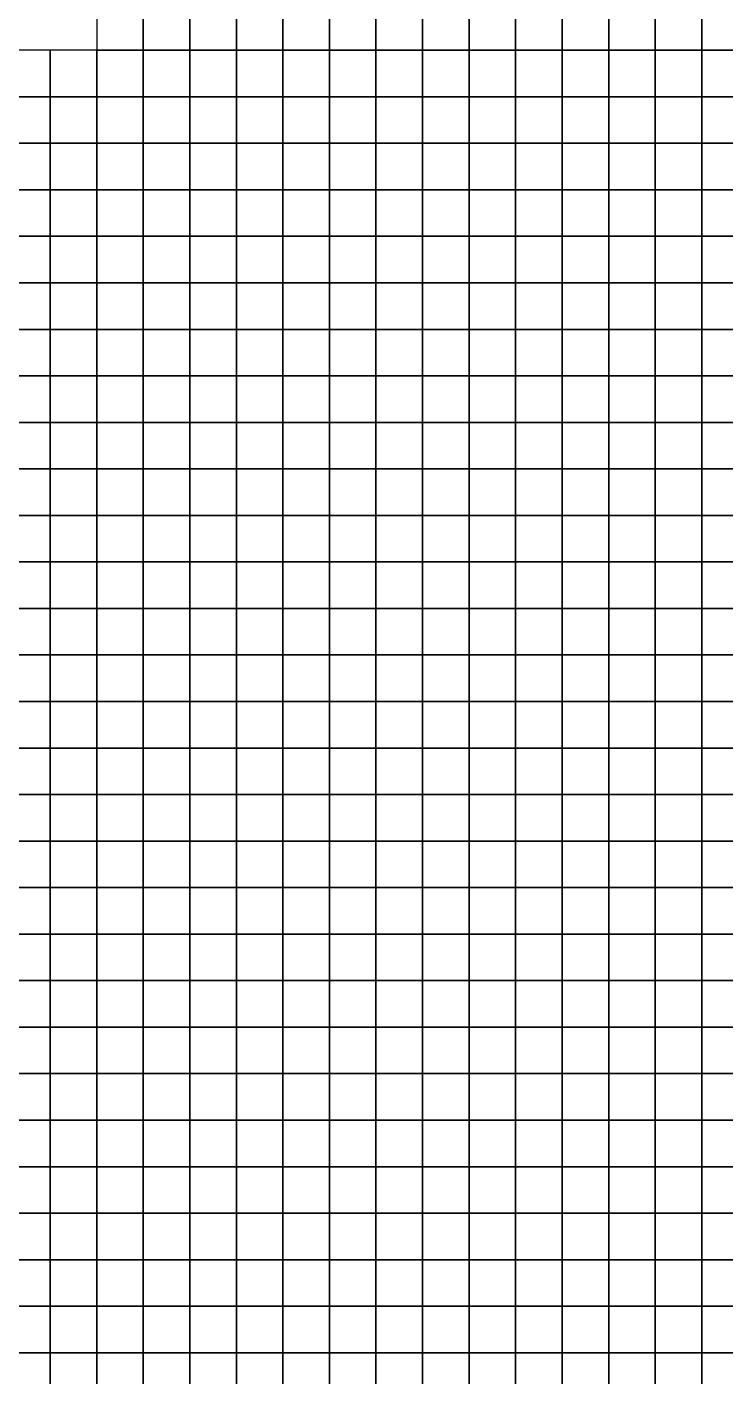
# Model space of a CAD drawing. Extents: x -2.8 to 74.5, y -0.2 to 18.4.
# Drawn here: x 60.37 to 63.37, y 6.1 to 11.9 of the extents above; entities that cross this region are included whole.
import ezdxf

# ---------------------------------------------------------------- set-up
doc = ezdxf.new("R2010")
doc.units = 0
doc.header["$MEASUREMENT"] = 0
doc.layers.add('layer_elements', color=7, linetype='Continuous')

msp = doc.modelspace()

# ---------------------------------------------------------------- linework, layer by layer
at = {"layer": 'layer_elements', "color": 40, "true_color": 0xffdc37}
for points in [[(60.67, 11.8), (60.87, 11.8, 0), (60.87, 12, 0), (60.67, 12)], [(61.07, 11.8), (61.27, 11.8), (61.27, 12), (61.07, 12)], [(61.27, 11.8), (61.47, 11.8), (61.47, 12), (61.27, 12)], [(61.27, 11.6), (61.47, 11.6), (61.47, 11.8), (61.27, 11.8)], [(60.27, 11.4), (60.47, 11.4), (60.47, 11.6), (60.27, 11.6, 0)], [(60.47, 11.4), (60.67, 11.4), (60.67, 11.6), (60.47, 11.6)], [(61.27, 11.4), (61.47, 11.4), (61.47, 11.6), (61.27, 11.6)], [(60.27, 11.2), (60.47, 11.2), (60.47, 11.4), (60.27, 11.4)], [(60.47, 11.2), (60.67, 11.2), (60.67, 11.4), (60.47, 11.4)], [(60.67, 11.2), (60.87, 11.2), (60.87, 11.4), (60.67, 11.4)], [(60.87, 11.2), (61.07, 11.2), (61.07, 11.4), (60.87, 11.4)], [(61.07, 11.2), (61.27, 11.2), (61.27, 11.4), (61.07, 11.4)], [(61.27, 11.2), (61.47, 11.2), (61.47, 11.4), (61.27, 11.4)]]:
    msp.add_3dface(points, dxfattribs=at)
at = {"layer": 'layer_elements', "color": 51, "true_color": 0xffff73}
for points in [[(60.87, 11.8, 0), (61.07, 11.8), (61.07, 12), (60.87, 12, 0)], [(61.47, 11.8), (61.67, 11.8), (61.67, 12), (61.47, 12)], [(61.67, 11.8), (61.87, 11.8), (61.87, 12), (61.67, 12)], [(61.87, 11.8), (62.07, 11.8), (62.07, 12), (61.87, 12)], [(62.07, 11.8), (62.27, 11.8), (62.27, 12), (62.07, 12)], [(62.27, 11.8), (62.47, 11.8), (62.47, 12), (62.27, 12)], [(62.47, 11.8), (62.67, 11.8), (62.67, 12), (62.47, 12)], [(62.67, 11.8), (62.87, 11.8), (62.87, 12), (62.67, 12)], [(62.87, 11.8), (63.07, 11.8), (63.07, 12), (62.87, 12)], [(63.07, 11.8), (63.27, 11.8), (63.27, 12), (63.07, 12)], [(63.27, 11.8), (63.47, 11.8), (63.47, 12), (63.27, 12)], [(60.27, 11.6, 0), (60.47, 11.6), (60.47, 11.8), (60.27, 11.8)], [(60.47, 11.6), (60.67, 11.6), (60.67, 11.8), (60.47, 11.8)], [(61.47, 11.6), (61.67, 11.6), (61.67, 11.8), (61.47, 11.8)], [(61.67, 11.6), (61.87, 11.6), (61.87, 11.8), (61.67, 11.8)], [(61.87, 11.6), (62.07, 11.6), (62.07, 11.8), (61.87, 11.8)], [(62.07, 11.6), (62.27, 11.6), (62.27, 11.8), (62.07, 11.8)], [(62.27, 11.6), (62.47, 11.6), (62.47, 11.8), (62.27, 11.8)], [(62.47, 11.6), (62.67, 11.6), (62.67, 11.8), (62.47, 11.8)], [(62.67, 11.6), (62.87, 11.6), (62.87, 11.8), (62.67, 11.8)], [(62.87, 11.6), (63.07, 11.6), (63.07, 11.8), (62.87, 11.8)], [(63.07, 11.6), (63.27, 11.6), (63.27, 11.8), (63.07, 11.8)], [(63.27, 11.6), (63.47, 11.6), (63.47, 11.8), (63.27, 11.8)], [(61.47, 11.4), (61.67, 11.4), (61.67, 11.6), (61.47, 11.6)], [(61.67, 11.4), (61.87, 11.4), (61.87, 11.6), (61.67, 11.6)], [(61.87, 11.4), (62.07, 11.4), (62.07, 11.6), (61.87, 11.6)], [(62.07, 11.4), (62.27, 11.4), (62.27, 11.6), (62.07, 11.6)], [(62.27, 11.4), (62.47, 11.4), (62.47, 11.6), (62.27, 11.6)], [(62.47, 11.4), (62.67, 11.4), (62.67, 11.6), (62.47, 11.6)], [(62.67, 11.4), (62.87, 11.4), (62.87, 11.6), (62.67, 11.6)], [(62.87, 11.4), (63.07, 11.4), (63.07, 11.6), (62.87, 11.6)], [(61.47, 11.2), (61.67, 11.2), (61.67, 11.4), (61.47, 11.4)], [(61.67, 11.2), (61.87, 11.2), (61.87, 11.4), (61.67, 11.4)], [(61.87, 11.2), (62.07, 11.2), (62.07, 11.4), (61.87, 11.4)], [(62.27, 11.2), (62.47, 11.2), (62.47, 11.4), (62.27, 11.4)], [(62.47, 11.2), (62.67, 11.2), (62.67, 11.4), (62.47, 11.4)], [(60.27, 11), (60.47, 11), (60.47, 11.2), (60.27, 11.2)], [(60.47, 11), (60.67, 11), (60.67, 11.2), (60.47, 11.2)], [(60.67, 11), (60.87, 11), (60.87, 11.2), (60.67, 11.2)], [(60.87, 11), (61.07, 11), (61.07, 11.2), (60.87, 11.2)], [(61.07, 11), (61.27, 11), (61.27, 11.2), (61.07, 11.2)], [(61.27, 11), (61.47, 11), (61.47, 11.2), (61.27, 11.2)], [(61.47, 11), (61.67, 11), (61.67, 11.2), (61.47, 11.2)], [(61.67, 11), (61.87, 11), (61.87, 11.2), (61.67, 11.2)], [(60.27, 10.8), (60.47, 10.8), (60.47, 11), (60.27, 11)], [(60.47, 10.8), (60.67, 10.8), (60.67, 11), (60.47, 11)], [(60.67, 10.8), (60.87, 10.8), (60.87, 11), (60.67, 11)], [(61.07, 10.8), (61.27, 10.8), (61.27, 11), (61.07, 11)], [(61.27, 10.8), (61.47, 10.8), (61.47, 11), (61.27, 11)], [(60.47, 7, 0), (60.67, 7, 0), (60.67, 7.2), (60.47, 7.2)], [(60.67, 7, 0), (60.87, 7), (60.87, 7.2), (60.67, 7.2)], [(60.47, 6.8), (60.67, 6.8, 0), (60.67, 7, 0), (60.47, 7, 0)], [(60.67, 6.8, 0), (60.87, 6.8), (60.87, 7), (60.67, 7, 0)]]:
    msp.add_3dface(points, dxfattribs=at)
at = {"layer": 'layer_elements', "color": 30, "true_color": 0xff6600}
for points in [[(60.67, 11.6), (60.87, 11.6, 0), (60.87, 11.8, 0), (60.67, 11.8)], [(60.87, 11.4), (61.07, 11.4), (61.07, 11.6), (60.87, 11.6, 0)]]:
    msp.add_3dface(points, dxfattribs=at)
at = {"layer": 'layer_elements', "color": 40, "true_color": 0xffa41c}
for points in [[(60.87, 11.6, 0), (61.07, 11.6), (61.07, 11.8), (60.87, 11.8, 0)], [(61.07, 11.6), (61.27, 11.6), (61.27, 11.8), (61.07, 11.8)], [(60.67, 11.4), (60.87, 11.4), (60.87, 11.6, 0), (60.67, 11.6)], [(61.07, 11.4), (61.27, 11.4), (61.27, 11.6), (61.07, 11.6)]]:
    msp.add_3dface(points, dxfattribs=at)
at = {"layer": 'layer_elements', "color": 171, "true_color": 0x8080ff}
for points in [[(63.07, 11.4), (63.27, 11.4), (63.27, 11.6), (63.07, 11.6)], [(63.27, 11.4), (63.47, 11.4), (63.47, 11.6), (63.27, 11.6)], [(62.07, 11.2), (62.27, 11.2), (62.27, 11.4), (62.07, 11.4)], [(62.67, 11.2), (62.87, 11.2), (62.87, 11.4), (62.67, 11.4)], [(62.87, 11.2), (63.07, 11.2), (63.07, 11.4), (62.87, 11.4)], [(63.07, 11.2), (63.27, 11.2), (63.27, 11.4), (63.07, 11.4)], [(63.27, 11.2), (63.47, 11.2), (63.47, 11.4), (63.27, 11.4)], [(61.87, 11), (62.07, 11), (62.07, 11.2), (61.87, 11.2)], [(62.07, 11), (62.27, 11), (62.27, 11.2), (62.07, 11.2)], [(62.27, 11), (62.47, 11), (62.47, 11.2), (62.27, 11.2)], [(62.47, 11), (62.67, 11), (62.67, 11.2), (62.47, 11.2)], [(62.67, 11), (62.87, 11), (62.87, 11.2), (62.67, 11.2)], [(62.87, 11), (63.07, 11), (63.07, 11.2), (62.87, 11.2)], [(63.07, 11), (63.27, 11), (63.27, 11.2), (63.07, 11.2)], [(63.27, 11), (63.47, 11), (63.47, 11.2), (63.27, 11.2)], [(60.87, 10.8), (61.07, 10.8), (61.07, 11), (60.87, 11)], [(61.47, 10.8), (61.67, 10.8), (61.67, 11), (61.47, 11)], [(61.67, 10.8), (61.87, 10.8), (61.87, 11), (61.67, 11)], [(61.87, 10.8), (62.07, 10.8), (62.07, 11), (61.87, 11)], [(62.07, 10.8), (62.27, 10.8), (62.27, 11), (62.07, 11)], [(62.27, 10.8), (62.47, 10.8), (62.47, 11), (62.27, 11)], [(62.47, 10.8), (62.67, 10.8), (62.67, 11), (62.47, 11)], [(62.67, 10.8), (62.87, 10.8), (62.87, 11), (62.67, 11)], [(62.87, 10.8), (63.07, 10.8), (63.07, 11), (62.87, 11)], [(63.07, 10.8), (63.27, 10.8), (63.27, 11), (63.07, 11)], [(63.27, 10.8), (63.47, 10.8), (63.47, 11), (63.27, 11)], [(60.27, 10.6), (60.47, 10.6), (60.47, 10.8), (60.27, 10.8)], [(60.47, 10.6), (60.67, 10.6), (60.67, 10.8), (60.47, 10.8)], [(60.67, 10.6), (60.87, 10.6), (60.87, 10.8), (60.67, 10.8)], [(60.87, 10.6), (61.07, 10.6), (61.07, 10.8), (60.87, 10.8)], [(61.07, 10.6), (61.27, 10.6), (61.27, 10.8), (61.07, 10.8)], [(61.27, 10.6), (61.47, 10.6), (61.47, 10.8), (61.27, 10.8)], [(61.47, 10.6), (61.67, 10.6), (61.67, 10.8), (61.47, 10.8)], [(61.67, 10.6), (61.87, 10.6), (61.87, 10.8), (61.67, 10.8)], [(61.87, 10.6), (62.07, 10.6), (62.07, 10.8), (61.87, 10.8)], [(62.07, 10.6), (62.27, 10.6), (62.27, 10.8), (62.07, 10.8)], [(62.27, 10.6), (62.47, 10.6), (62.47, 10.8), (62.27, 10.8)], [(62.47, 10.6), (62.67, 10.6), (62.67, 10.8), (62.47, 10.8)], [(62.67, 10.6), (62.87, 10.6), (62.87, 10.8), (62.67, 10.8)], [(62.87, 10.6), (63.07, 10.6), (63.07, 10.8), (62.87, 10.8)], [(63.07, 10.6), (63.27, 10.6), (63.27, 10.8), (63.07, 10.8)], [(63.27, 10.6), (63.47, 10.6), (63.47, 10.8), (63.27, 10.8)], [(60.27, 10.4), (60.47, 10.4), (60.47, 10.6), (60.27, 10.6)], [(60.47, 10.4), (60.67, 10.4), (60.67, 10.6), (60.47, 10.6)], [(60.67, 10.4), (60.87, 10.4), (60.87, 10.6), (60.67, 10.6)], [(60.87, 10.4), (61.07, 10.4), (61.07, 10.6), (60.87, 10.6)], [(61.07, 10.4), (61.27, 10.4), (61.27, 10.6), (61.07, 10.6)], [(61.27, 10.4), (61.47, 10.4), (61.47, 10.6), (61.27, 10.6)], [(61.47, 10.4), (61.67, 10.4), (61.67, 10.6), (61.47, 10.6)], [(61.67, 10.4), (61.87, 10.4), (61.87, 10.6), (61.67, 10.6)], [(61.87, 10.4), (62.07, 10.4), (62.07, 10.6), (61.87, 10.6)], [(62.07, 10.4), (62.27, 10.4), (62.27, 10.6), (62.07, 10.6)], [(62.27, 10.4), (62.47, 10.4), (62.47, 10.6), (62.27, 10.6)], [(62.47, 10.4), (62.67, 10.4), (62.67, 10.6), (62.47, 10.6)], [(62.67, 10.4), (62.87, 10.4), (62.87, 10.6), (62.67, 10.6)], [(62.87, 10.4), (63.07, 10.4), (63.07, 10.6), (62.87, 10.6)], [(63.07, 10.4), (63.27, 10.4), (63.27, 10.6), (63.07, 10.6)], [(63.27, 10.4), (63.47, 10.4), (63.47, 10.6), (63.27, 10.6)], [(60.27, 10.2), (60.47, 10.2), (60.47, 10.4), (60.27, 10.4)], [(60.47, 10.2), (60.67, 10.2), (60.67, 10.4), (60.47, 10.4)], [(60.67, 10.2), (60.87, 10.2), (60.87, 10.4), (60.67, 10.4)], [(60.87, 10.2), (61.07, 10.2), (61.07, 10.4), (60.87, 10.4)], [(61.07, 10.2), (61.27, 10.2), (61.27, 10.4), (61.07, 10.4)], [(61.27, 10.2), (61.47, 10.2), (61.47, 10.4), (61.27, 10.4)], [(61.47, 10.2), (61.67, 10.2), (61.67, 10.4), (61.47, 10.4)], [(61.67, 10.2), (61.87, 10.2), (61.87, 10.4), (61.67, 10.4)], [(61.87, 10.2), (62.07, 10.2), (62.07, 10.4), (61.87, 10.4)], [(62.07, 10.2), (62.27, 10.2), (62.27, 10.4), (62.07, 10.4)], [(62.27, 10.2), (62.47, 10.2), (62.47, 10.4), (62.27, 10.4)], [(62.47, 10.2), (62.67, 10.2), (62.67, 10.4), (62.47, 10.4)], [(62.67, 10.2), (62.87, 10.2), (62.87, 10.4), (62.67, 10.4)], [(62.87, 10.2), (63.07, 10.2), (63.07, 10.4), (62.87, 10.4)], [(63.07, 10.2), (63.27, 10.2), (63.27, 10.4), (63.07, 10.4)], [(63.27, 10.2), (63.47, 10.2), (63.47, 10.4), (63.27, 10.4)], [(60.27, 10), (60.47, 10), (60.47, 10.2), (60.27, 10.2)], [(60.47, 10), (60.67, 10), (60.67, 10.2), (60.47, 10.2)], [(60.67, 10), (60.87, 10), (60.87, 10.2), (60.67, 10.2)], [(60.87, 10), (61.07, 10), (61.07, 10.2), (60.87, 10.2)], [(61.07, 10), (61.27, 10), (61.27, 10.2), (61.07, 10.2)], [(61.27, 10), (61.47, 10), (61.47, 10.2), (61.27, 10.2)], [(61.47, 10), (61.67, 10), (61.67, 10.2), (61.47, 10.2)], [(61.67, 10), (61.87, 10), (61.87, 10.2), (61.67, 10.2)], [(61.87, 10), (62.07, 10), (62.07, 10.2), (61.87, 10.2)], [(62.07, 10), (62.27, 10), (62.27, 10.2), (62.07, 10.2)], [(62.27, 10), (62.47, 10), (62.47, 10.2), (62.27, 10.2)], [(62.47, 10), (62.67, 10), (62.67, 10.2), (62.47, 10.2)], [(62.67, 10), (62.87, 10), (62.87, 10.2), (62.67, 10.2)], [(62.87, 10), (63.07, 10), (63.07, 10.2), (62.87, 10.2)], [(63.07, 10), (63.27, 10), (63.27, 10.2), (63.07, 10.2)], [(63.27, 10), (63.47, 10), (63.47, 10.2), (63.27, 10.2)], [(60.27, 9.8), (60.47, 9.8), (60.47, 10), (60.27, 10)], [(60.47, 9.8), (60.67, 9.8), (60.67, 10), (60.47, 10)], [(60.67, 9.8), (60.87, 9.8), (60.87, 10), (60.67, 10)], [(60.87, 9.8), (61.07, 9.8), (61.07, 10), (60.87, 10)], [(61.07, 9.8), (61.27, 9.8), (61.27, 10), (61.07, 10)], [(61.27, 9.8), (61.47, 9.8), (61.47, 10), (61.27, 10)], [(61.47, 9.8), (61.67, 9.8), (61.67, 10), (61.47, 10)], [(61.67, 9.8), (61.87, 9.8), (61.87, 10), (61.67, 10)], [(61.87, 9.8), (62.07, 9.8), (62.07, 10), (61.87, 10)], [(62.07, 9.8), (62.27, 9.8), (62.27, 10), (62.07, 10)], [(62.27, 9.8), (62.47, 9.8), (62.47, 10), (62.27, 10)], [(62.47, 9.8), (62.67, 9.8), (62.67, 10), (62.47, 10)], [(62.67, 9.8), (62.87, 9.8), (62.87, 10), (62.67, 10)], [(62.87, 9.8), (63.07, 9.8), (63.07, 10), (62.87, 10)], [(63.07, 9.8), (63.27, 9.8), (63.27, 10), (63.07, 10)], [(63.27, 9.8), (63.47, 9.8), (63.47, 10), (63.27, 10)], [(60.27, 9.6), (60.47, 9.6), (60.47, 9.8), (60.27, 9.8)], [(60.47, 9.6), (60.67, 9.6), (60.67, 9.8), (60.47, 9.8)], [(60.67, 9.6), (60.87, 9.6), (60.87, 9.8), (60.67, 9.8)], [(60.87, 9.6), (61.07, 9.6), (61.07, 9.8), (60.87, 9.8)], [(61.07, 9.6), (61.27, 9.6), (61.27, 9.8), (61.07, 9.8)], [(61.27, 9.6), (61.47, 9.6), (61.47, 9.8), (61.27, 9.8)], [(61.47, 9.6), (61.67, 9.6), (61.67, 9.8), (61.47, 9.8)], [(61.67, 9.6), (61.87, 9.6), (61.87, 9.8), (61.67, 9.8)], [(61.87, 9.6), (62.07, 9.6), (62.07, 9.8), (61.87, 9.8)], [(62.07, 9.6), (62.27, 9.6), (62.27, 9.8), (62.07, 9.8)], [(62.27, 9.6), (62.47, 9.6), (62.47, 9.8), (62.27, 9.8)], [(62.47, 9.6), (62.67, 9.6), (62.67, 9.8), (62.47, 9.8)], [(62.67, 9.6), (62.87, 9.6), (62.87, 9.8), (62.67, 9.8)], [(62.87, 9.6), (63.07, 9.6), (63.07, 9.8), (62.87, 9.8)], [(63.07, 9.6), (63.27, 9.6), (63.27, 9.8), (63.07, 9.8)], [(63.27, 9.6), (63.47, 9.6), (63.47, 9.8), (63.27, 9.8)], [(60.27, 9.4), (60.47, 9.4), (60.47, 9.6), (60.27, 9.6)], [(60.47, 9.4), (60.67, 9.4), (60.67, 9.6), (60.47, 9.6)], [(60.67, 9.4), (60.87, 9.4), (60.87, 9.6), (60.67, 9.6)], [(60.87, 9.4), (61.07, 9.4), (61.07, 9.6), (60.87, 9.6)], [(61.07, 9.4), (61.27, 9.4), (61.27, 9.6), (61.07, 9.6)], [(61.27, 9.4), (61.47, 9.4), (61.47, 9.6), (61.27, 9.6)], [(61.47, 9.4), (61.67, 9.4), (61.67, 9.6), (61.47, 9.6)], [(61.67, 9.4), (61.87, 9.4), (61.87, 9.6), (61.67, 9.6)], [(61.87, 9.4), (62.07, 9.4), (62.07, 9.6), (61.87, 9.6)], [(62.07, 9.4), (62.27, 9.4), (62.27, 9.6), (62.07, 9.6)], [(62.27, 9.4), (62.47, 9.4), (62.47, 9.6), (62.27, 9.6)], [(62.47, 9.4), (62.67, 9.4), (62.67, 9.6), (62.47, 9.6)], [(62.67, 9.4), (62.87, 9.4), (62.87, 9.6), (62.67, 9.6)], [(62.87, 9.4), (63.07, 9.4), (63.07, 9.6), (62.87, 9.6)], [(63.07, 9.4), (63.27, 9.4), (63.27, 9.6), (63.07, 9.6)], [(63.27, 9.4), (63.47, 9.4), (63.47, 9.6), (63.27, 9.6)], [(60.27, 9.2), (60.47, 9.2), (60.47, 9.4), (60.27, 9.4)], [(60.47, 9.2), (60.67, 9.2), (60.67, 9.4), (60.47, 9.4)], [(60.67, 9.2), (60.87, 9.2), (60.87, 9.4), (60.67, 9.4)], [(60.87, 9.2), (61.07, 9.2), (61.07, 9.4), (60.87, 9.4)], [(61.07, 9.2), (61.27, 9.2), (61.27, 9.4), (61.07, 9.4)], [(61.27, 9.2), (61.47, 9.2), (61.47, 9.4), (61.27, 9.4)], [(61.47, 9.2), (61.67, 9.2), (61.67, 9.4), (61.47, 9.4)], [(61.67, 9.2), (61.87, 9.2), (61.87, 9.4), (61.67, 9.4)], [(61.87, 9.2), (62.07, 9.2), (62.07, 9.4), (61.87, 9.4)], [(62.07, 9.2), (62.27, 9.2), (62.27, 9.4), (62.07, 9.4)], [(62.27, 9.2), (62.47, 9.2), (62.47, 9.4), (62.27, 9.4)], [(62.47, 9.2), (62.67, 9.2), (62.67, 9.4), (62.47, 9.4)], [(62.67, 9.2), (62.87, 9.2), (62.87, 9.4), (62.67, 9.4)], [(62.87, 9.2), (63.07, 9.2), (63.07, 9.4), (62.87, 9.4)], [(63.07, 9.2), (63.27, 9.2), (63.27, 9.4), (63.07, 9.4)], [(63.27, 9.2), (63.47, 9.2), (63.47, 9.4), (63.27, 9.4)], [(60.27, 9), (60.47, 9), (60.47, 9.2), (60.27, 9.2)], [(60.47, 9), (60.67, 9), (60.67, 9.2), (60.47, 9.2)], [(60.67, 9), (60.87, 9), (60.87, 9.2), (60.67, 9.2)], [(60.87, 9), (61.07, 9), (61.07, 9.2), (60.87, 9.2)], [(61.07, 9), (61.27, 9), (61.27, 9.2), (61.07, 9.2)], [(61.27, 9), (61.47, 9), (61.47, 9.2), (61.27, 9.2)], [(61.47, 9), (61.67, 9), (61.67, 9.2), (61.47, 9.2)], [(61.67, 9), (61.87, 9), (61.87, 9.2), (61.67, 9.2)], [(61.87, 9), (62.07, 9), (62.07, 9.2), (61.87, 9.2)], [(62.07, 9), (62.27, 9), (62.27, 9.2), (62.07, 9.2)], [(62.27, 9), (62.47, 9), (62.47, 9.2), (62.27, 9.2)], [(62.47, 9), (62.67, 9), (62.67, 9.2), (62.47, 9.2)], [(62.67, 9), (62.87, 9), (62.87, 9.2), (62.67, 9.2)], [(62.87, 9), (63.07, 9), (63.07, 9.2), (62.87, 9.2)], [(63.07, 9), (63.27, 9), (63.27, 9.2), (63.07, 9.2)], [(63.27, 9), (63.47, 9), (63.47, 9.2), (63.27, 9.2)], [(60.27, 8.8), (60.47, 8.8), (60.47, 9), (60.27, 9)], [(60.47, 8.8), (60.67, 8.8), (60.67, 9), (60.47, 9)], [(60.67, 8.8), (60.87, 8.8), (60.87, 9), (60.67, 9)], [(60.87, 8.8), (61.07, 8.8), (61.07, 9), (60.87, 9)], [(61.07, 8.8), (61.27, 8.8), (61.27, 9), (61.07, 9)], [(61.27, 8.8), (61.47, 8.8), (61.47, 9), (61.27, 9)], [(61.47, 8.8), (61.67, 8.8), (61.67, 9), (61.47, 9)], [(61.67, 8.8), (61.87, 8.8), (61.87, 9), (61.67, 9)], [(61.87, 8.8), (62.07, 8.8), (62.07, 9), (61.87, 9)], [(62.07, 8.8), (62.27, 8.8), (62.27, 9), (62.07, 9)], [(62.27, 8.8), (62.47, 8.8), (62.47, 9), (62.27, 9)], [(62.47, 8.8), (62.67, 8.8), (62.67, 9), (62.47, 9)], [(62.67, 8.8), (62.87, 8.8), (62.87, 9), (62.67, 9)], [(62.87, 8.8), (63.07, 8.8), (63.07, 9), (62.87, 9)], [(63.07, 8.8), (63.27, 8.8), (63.27, 9), (63.07, 9)], [(63.27, 8.8), (63.47, 8.8), (63.47, 9), (63.27, 9)], [(60.27, 8.6), (60.47, 8.6), (60.47, 8.8), (60.27, 8.8)], [(60.47, 8.6), (60.67, 8.6), (60.67, 8.8), (60.47, 8.8)], [(60.67, 8.6), (60.87, 8.6), (60.87, 8.8), (60.67, 8.8)], [(60.87, 8.6), (61.07, 8.6), (61.07, 8.8), (60.87, 8.8)], [(61.07, 8.6), (61.27, 8.6), (61.27, 8.8), (61.07, 8.8)], [(61.27, 8.6), (61.47, 8.6), (61.47, 8.8), (61.27, 8.8)], [(61.47, 8.6), (61.67, 8.6), (61.67, 8.8), (61.47, 8.8)], [(61.67, 8.6), (61.87, 8.6), (61.87, 8.8), (61.67, 8.8)], [(61.87, 8.6), (62.07, 8.6), (62.07, 8.8), (61.87, 8.8)], [(62.07, 8.6), (62.27, 8.6), (62.27, 8.8), (62.07, 8.8)], [(62.27, 8.6), (62.47, 8.6), (62.47, 8.8), (62.27, 8.8)], [(62.47, 8.6), (62.67, 8.6), (62.67, 8.8), (62.47, 8.8)], [(62.67, 8.6), (62.87, 8.6), (62.87, 8.8), (62.67, 8.8)], [(62.87, 8.6), (63.07, 8.6), (63.07, 8.8), (62.87, 8.8)], [(63.07, 8.6), (63.27, 8.6), (63.27, 8.8), (63.07, 8.8)], [(63.27, 8.6), (63.47, 8.6), (63.47, 8.8), (63.27, 8.8)], [(60.27, 8.4), (60.47, 8.4), (60.47, 8.6), (60.27, 8.6)], [(60.47, 8.4), (60.67, 8.4), (60.67, 8.6), (60.47, 8.6)], [(60.67, 8.4), (60.87, 8.4), (60.87, 8.6), (60.67, 8.6)], [(60.87, 8.4), (61.07, 8.4), (61.07, 8.6), (60.87, 8.6)], [(61.07, 8.4), (61.27, 8.4), (61.27, 8.6), (61.07, 8.6)], [(61.27, 8.4), (61.47, 8.4), (61.47, 8.6), (61.27, 8.6)], [(61.47, 8.4), (61.67, 8.4), (61.67, 8.6), (61.47, 8.6)], [(61.67, 8.4), (61.87, 8.4), (61.87, 8.6), (61.67, 8.6)], [(61.87, 8.4), (62.07, 8.4), (62.07, 8.6), (61.87, 8.6)], [(62.07, 8.4), (62.27, 8.4), (62.27, 8.6), (62.07, 8.6)], [(62.27, 8.4), (62.47, 8.4), (62.47, 8.6), (62.27, 8.6)], [(62.47, 8.4), (62.67, 8.4), (62.67, 8.6), (62.47, 8.6)], [(62.67, 8.4), (62.87, 8.4), (62.87, 8.6), (62.67, 8.6)], [(62.87, 8.4), (63.07, 8.4), (63.07, 8.6), (62.87, 8.6)], [(63.07, 8.4), (63.27, 8.4), (63.27, 8.6), (63.07, 8.6)], [(63.27, 8.4), (63.47, 8.4), (63.47, 8.6), (63.27, 8.6)], [(60.27, 8.2), (60.47, 8.2), (60.47, 8.4), (60.27, 8.4)], [(60.47, 8.2), (60.67, 8.2), (60.67, 8.4), (60.47, 8.4)], [(60.67, 8.2), (60.87, 8.2), (60.87, 8.4), (60.67, 8.4)], [(60.87, 8.2), (61.07, 8.2), (61.07, 8.4), (60.87, 8.4)], [(61.07, 8.2), (61.27, 8.2), (61.27, 8.4), (61.07, 8.4)], [(61.27, 8.2), (61.47, 8.2), (61.47, 8.4), (61.27, 8.4)], [(61.47, 8.2), (61.67, 8.2), (61.67, 8.4), (61.47, 8.4)], [(61.67, 8.2), (61.87, 8.2), (61.87, 8.4), (61.67, 8.4)], [(61.87, 8.2), (62.07, 8.2), (62.07, 8.4), (61.87, 8.4)], [(62.07, 8.2), (62.27, 8.2), (62.27, 8.4), (62.07, 8.4)], [(62.27, 8.2), (62.47, 8.2), (62.47, 8.4), (62.27, 8.4)], [(62.47, 8.2), (62.67, 8.2), (62.67, 8.4), (62.47, 8.4)], [(62.67, 8.2), (62.87, 8.2), (62.87, 8.4), (62.67, 8.4)], [(62.87, 8.2), (63.07, 8.2), (63.07, 8.4), (62.87, 8.4)], [(63.07, 8.2), (63.27, 8.2), (63.27, 8.4), (63.07, 8.4)], [(63.27, 8.2), (63.47, 8.2), (63.47, 8.4), (63.27, 8.4)], [(60.27, 8), (60.47, 8), (60.47, 8.2), (60.27, 8.2)], [(60.47, 8), (60.67, 8), (60.67, 8.2), (60.47, 8.2)], [(60.67, 8), (60.87, 8), (60.87, 8.2), (60.67, 8.2)], [(60.87, 8), (61.07, 8), (61.07, 8.2), (60.87, 8.2)], [(61.07, 8), (61.27, 8), (61.27, 8.2), (61.07, 8.2)], [(61.27, 8), (61.47, 8), (61.47, 8.2), (61.27, 8.2)], [(61.47, 8), (61.67, 8), (61.67, 8.2), (61.47, 8.2)], [(61.67, 8), (61.87, 8), (61.87, 8.2), (61.67, 8.2)], [(61.87, 8), (62.07, 8), (62.07, 8.2), (61.87, 8.2)], [(62.07, 8), (62.27, 8), (62.27, 8.2), (62.07, 8.2)], [(62.27, 8), (62.47, 8), (62.47, 8.2), (62.27, 8.2)], [(62.47, 8), (62.67, 8), (62.67, 8.2), (62.47, 8.2)], [(62.67, 8), (62.87, 8), (62.87, 8.2), (62.67, 8.2)], [(62.87, 8), (63.07, 8), (63.07, 8.2), (62.87, 8.2)], [(63.07, 8), (63.27, 8), (63.27, 8.2), (63.07, 8.2)], [(63.27, 8), (63.47, 8), (63.47, 8.2), (63.27, 8.2)], [(60.27, 7.8), (60.47, 7.8), (60.47, 8), (60.27, 8)], [(60.47, 7.8), (60.67, 7.8), (60.67, 8), (60.47, 8)], [(60.67, 7.8), (60.87, 7.8), (60.87, 8), (60.67, 8)], [(60.87, 7.8), (61.07, 7.8), (61.07, 8), (60.87, 8)], [(61.07, 7.8), (61.27, 7.8), (61.27, 8), (61.07, 8)], [(61.27, 7.8), (61.47, 7.8), (61.47, 8), (61.27, 8)], [(61.47, 7.8), (61.67, 7.8), (61.67, 8), (61.47, 8)], [(61.67, 7.8), (61.87, 7.8), (61.87, 8), (61.67, 8)], [(61.87, 7.8), (62.07, 7.8), (62.07, 8), (61.87, 8)], [(62.07, 7.8), (62.27, 7.8), (62.27, 8), (62.07, 8)], [(62.27, 7.8), (62.47, 7.8), (62.47, 8), (62.27, 8)], [(62.47, 7.8), (62.67, 7.8), (62.67, 8), (62.47, 8)], [(62.67, 7.8), (62.87, 7.8), (62.87, 8), (62.67, 8)], [(62.87, 7.8), (63.07, 7.8), (63.07, 8), (62.87, 8)], [(63.07, 7.8), (63.27, 7.8), (63.27, 8), (63.07, 8)], [(63.27, 7.8), (63.47, 7.8), (63.47, 8), (63.27, 8)], [(60.27, 7.6), (60.47, 7.6), (60.47, 7.8), (60.27, 7.8)], [(60.47, 7.6), (60.67, 7.6), (60.67, 7.8), (60.47, 7.8)], [(60.67, 7.6), (60.87, 7.6), (60.87, 7.8), (60.67, 7.8)], [(60.87, 7.6), (61.07, 7.6), (61.07, 7.8), (60.87, 7.8)], [(61.07, 7.6), (61.27, 7.6), (61.27, 7.8), (61.07, 7.8)], [(61.27, 7.6), (61.47, 7.6), (61.47, 7.8), (61.27, 7.8)], [(61.47, 7.6), (61.67, 7.6), (61.67, 7.8), (61.47, 7.8)], [(61.67, 7.6), (61.87, 7.6), (61.87, 7.8), (61.67, 7.8)], [(61.87, 7.6), (62.07, 7.6), (62.07, 7.8), (61.87, 7.8)], [(62.07, 7.6), (62.27, 7.6), (62.27, 7.8), (62.07, 7.8)], [(62.27, 7.6), (62.47, 7.6), (62.47, 7.8), (62.27, 7.8)], [(62.47, 7.6), (62.67, 7.6), (62.67, 7.8), (62.47, 7.8)], [(62.67, 7.6), (62.87, 7.6), (62.87, 7.8), (62.67, 7.8)], [(62.87, 7.6), (63.07, 7.6), (63.07, 7.8), (62.87, 7.8)], [(63.07, 7.6), (63.27, 7.6), (63.27, 7.8), (63.07, 7.8)], [(63.27, 7.6), (63.47, 7.6), (63.47, 7.8), (63.27, 7.8)], [(60.27, 7.4), (60.47, 7.4), (60.47, 7.6), (60.27, 7.6)], [(60.47, 7.4), (60.67, 7.4), (60.67, 7.6), (60.47, 7.6)], [(60.67, 7.4), (60.87, 7.4), (60.87, 7.6), (60.67, 7.6)], [(60.87, 7.4), (61.07, 7.4), (61.07, 7.6), (60.87, 7.6)], [(61.07, 7.4), (61.27, 7.4), (61.27, 7.6), (61.07, 7.6)], [(61.27, 7.4), (61.47, 7.4), (61.47, 7.6), (61.27, 7.6)], [(61.47, 7.4), (61.67, 7.4), (61.67, 7.6), (61.47, 7.6)], [(61.67, 7.4), (61.87, 7.4), (61.87, 7.6), (61.67, 7.6)], [(61.87, 7.4), (62.07, 7.4), (62.07, 7.6), (61.87, 7.6)], [(62.07, 7.4), (62.27, 7.4), (62.27, 7.6), (62.07, 7.6)], [(62.27, 7.4), (62.47, 7.4), (62.47, 7.6), (62.27, 7.6)], [(62.47, 7.4), (62.67, 7.4), (62.67, 7.6), (62.47, 7.6)], [(62.67, 7.4), (62.87, 7.4), (62.87, 7.6), (62.67, 7.6)], [(62.87, 7.4), (63.07, 7.4), (63.07, 7.6), (62.87, 7.6)], [(63.07, 7.4), (63.27, 7.4), (63.27, 7.6), (63.07, 7.6)], [(63.27, 7.4), (63.47, 7.4), (63.47, 7.6), (63.27, 7.6)], [(60.27, 7.2), (60.47, 7.2), (60.47, 7.4), (60.27, 7.4)], [(60.47, 7.2), (60.67, 7.2), (60.67, 7.4), (60.47, 7.4)], [(60.67, 7.2), (60.87, 7.2), (60.87, 7.4), (60.67, 7.4)], [(60.87, 7.2), (61.07, 7.2), (61.07, 7.4), (60.87, 7.4)], [(61.07, 7.2), (61.27, 7.2), (61.27, 7.4), (61.07, 7.4)], [(61.27, 7.2), (61.47, 7.2), (61.47, 7.4), (61.27, 7.4)], [(61.47, 7.2), (61.67, 7.2), (61.67, 7.4), (61.47, 7.4)], [(61.67, 7.2), (61.87, 7.2), (61.87, 7.4), (61.67, 7.4)], [(61.87, 7.2), (62.07, 7.2), (62.07, 7.4), (61.87, 7.4)], [(62.07, 7.2), (62.27, 7.2), (62.27, 7.4), (62.07, 7.4)], [(62.27, 7.2), (62.47, 7.2), (62.47, 7.4), (62.27, 7.4)], [(62.47, 7.2), (62.67, 7.2), (62.67, 7.4), (62.47, 7.4)], [(62.67, 7.2), (62.87, 7.2), (62.87, 7.4), (62.67, 7.4)], [(62.87, 7.2), (63.07, 7.2), (63.07, 7.4), (62.87, 7.4)], [(63.07, 7.2), (63.27, 7.2), (63.27, 7.4), (63.07, 7.4)], [(63.27, 7.2), (63.47, 7.2), (63.47, 7.4), (63.27, 7.4)], [(60.27, 7, 0), (60.47, 7, 0), (60.47, 7.2), (60.27, 7.2)], [(60.87, 7), (61.07, 7), (61.07, 7.2), (60.87, 7.2)], [(61.07, 7), (61.27, 7), (61.27, 7.2), (61.07, 7.2)], [(61.27, 7), (61.47, 7), (61.47, 7.2), (61.27, 7.2)], [(61.47, 7), (61.67, 7), (61.67, 7.2), (61.47, 7.2)], [(61.67, 7), (61.87, 7), (61.87, 7.2), (61.67, 7.2)], [(61.87, 7), (62.07, 7), (62.07, 7.2), (61.87, 7.2)], [(62.07, 7), (62.27, 7), (62.27, 7.2), (62.07, 7.2)], [(62.27, 7), (62.47, 7), (62.47, 7.2), (62.27, 7.2)], [(62.47, 7), (62.67, 7), (62.67, 7.2), (62.47, 7.2)], [(62.67, 7), (62.87, 7), (62.87, 7.2), (62.67, 7.2)], [(62.87, 7), (63.07, 7), (63.07, 7.2), (62.87, 7.2)], [(63.07, 7), (63.27, 7), (63.27, 7.2), (63.07, 7.2)], [(63.27, 7), (63.47, 7), (63.47, 7.2), (63.27, 7.2)], [(60.27, 6.8), (60.47, 6.8), (60.47, 7, 0), (60.27, 7, 0)], [(60.87, 6.8), (61.07, 6.8), (61.07, 7), (60.87, 7)], [(61.07, 6.8), (61.27, 6.8), (61.27, 7), (61.07, 7)], [(61.27, 6.8), (61.47, 6.8), (61.47, 7), (61.27, 7)], [(61.47, 6.8), (61.67, 6.8), (61.67, 7), (61.47, 7)], [(61.67, 6.8), (61.87, 6.8), (61.87, 7), (61.67, 7)], [(61.87, 6.8), (62.07, 6.8), (62.07, 7), (61.87, 7)], [(62.07, 6.8), (62.27, 6.8), (62.27, 7), (62.07, 7)], [(62.27, 6.8), (62.47, 6.8), (62.47, 7), (62.27, 7)], [(62.47, 6.8), (62.67, 6.8), (62.67, 7), (62.47, 7)], [(62.67, 6.8), (62.87, 6.8), (62.87, 7), (62.67, 7)], [(62.87, 6.8), (63.07, 6.8), (63.07, 7), (62.87, 7)], [(63.07, 6.8), (63.27, 6.8), (63.27, 7), (63.07, 7)], [(63.27, 6.8), (63.47, 6.8), (63.47, 7), (63.27, 7)], [(60.27, 6.6), (60.47, 6.6), (60.47, 6.8), (60.27, 6.8)], [(60.47, 6.6), (60.67, 6.6, 0), (60.67, 6.8, 0), (60.47, 6.8)], [(60.67, 6.6, 0), (60.87, 6.6), (60.87, 6.8), (60.67, 6.8, 0)], [(60.87, 6.6), (61.07, 6.6), (61.07, 6.8), (60.87, 6.8)], [(61.07, 6.6), (61.27, 6.6), (61.27, 6.8), (61.07, 6.8)], [(61.27, 6.6), (61.47, 6.6), (61.47, 6.8), (61.27, 6.8)], [(61.47, 6.6), (61.67, 6.6), (61.67, 6.8), (61.47, 6.8)], [(61.67, 6.6), (61.87, 6.6), (61.87, 6.8), (61.67, 6.8)], [(61.87, 6.6), (62.07, 6.6), (62.07, 6.8), (61.87, 6.8)], [(62.07, 6.6), (62.27, 6.6), (62.27, 6.8), (62.07, 6.8)], [(62.27, 6.6), (62.47, 6.6), (62.47, 6.8), (62.27, 6.8)], [(62.47, 6.6), (62.67, 6.6), (62.67, 6.8), (62.47, 6.8)], [(62.67, 6.6), (62.87, 6.6), (62.87, 6.8), (62.67, 6.8)], [(62.87, 6.6), (63.07, 6.6), (63.07, 6.8), (62.87, 6.8)], [(63.07, 6.6), (63.27, 6.6), (63.27, 6.8), (63.07, 6.8)], [(63.27, 6.6), (63.47, 6.6), (63.47, 6.8), (63.27, 6.8)], [(60.27, 6.4), (60.47, 6.4), (60.47, 6.6), (60.27, 6.6)], [(60.47, 6.4), (60.67, 6.4, 0), (60.67, 6.6, 0), (60.47, 6.6)], [(60.67, 6.4, 0), (60.87, 6.4), (60.87, 6.6), (60.67, 6.6, 0)], [(60.87, 6.4), (61.07, 6.4), (61.07, 6.6), (60.87, 6.6)], [(61.07, 6.4), (61.27, 6.4), (61.27, 6.6), (61.07, 6.6)], [(61.27, 6.4), (61.47, 6.4), (61.47, 6.6), (61.27, 6.6)], [(61.47, 6.4), (61.67, 6.4), (61.67, 6.6), (61.47, 6.6)], [(61.67, 6.4), (61.87, 6.4), (61.87, 6.6), (61.67, 6.6)], [(61.87, 6.4), (62.07, 6.4), (62.07, 6.6), (61.87, 6.6)], [(62.07, 6.4), (62.27, 6.4), (62.27, 6.6), (62.07, 6.6)], [(62.27, 6.4), (62.47, 6.4), (62.47, 6.6), (62.27, 6.6)], [(62.47, 6.4), (62.67, 6.4), (62.67, 6.6), (62.47, 6.6)], [(62.67, 6.4), (62.87, 6.4), (62.87, 6.6), (62.67, 6.6)], [(62.87, 6.4), (63.07, 6.4), (63.07, 6.6), (62.87, 6.6)], [(63.07, 6.4), (63.27, 6.4), (63.27, 6.6), (63.07, 6.6)], [(63.27, 6.4), (63.47, 6.4), (63.47, 6.6), (63.27, 6.6)], [(60.27, 6.2), (60.47, 6.2), (60.47, 6.4), (60.27, 6.4)], [(60.47, 6.2), (60.67, 6.2, 0), (60.67, 6.4, 0), (60.47, 6.4)], [(60.67, 6.2, 0), (60.87, 6.2), (60.87, 6.4), (60.67, 6.4, 0)], [(60.87, 6.2), (61.07, 6.2), (61.07, 6.4), (60.87, 6.4)], [(61.07, 6.2), (61.27, 6.2), (61.27, 6.4), (61.07, 6.4)], [(61.27, 6.2), (61.47, 6.2), (61.47, 6.4), (61.27, 6.4)], [(61.47, 6.2), (61.67, 6.2), (61.67, 6.4), (61.47, 6.4)], [(61.67, 6.2), (61.87, 6.2), (61.87, 6.4), (61.67, 6.4)], [(61.87, 6.2), (62.07, 6.2), (62.07, 6.4), (61.87, 6.4)], [(62.07, 6.2), (62.27, 6.2), (62.27, 6.4), (62.07, 6.4)], [(62.27, 6.2), (62.47, 6.2), (62.47, 6.4), (62.27, 6.4)], [(62.47, 6.2), (62.67, 6.2), (62.67, 6.4), (62.47, 6.4)], [(62.67, 6.2), (62.87, 6.2), (62.87, 6.4), (62.67, 6.4)], [(62.87, 6.2), (63.07, 6.2), (63.07, 6.4), (62.87, 6.4)], [(63.07, 6.2), (63.27, 6.2), (63.27, 6.4), (63.07, 6.4)], [(63.27, 6.2), (63.47, 6.2), (63.47, 6.4), (63.27, 6.4)], [(60.27, 6), (60.47, 6), (60.47, 6.2), (60.27, 6.2)], [(60.47, 6), (60.67, 6, 0), (60.67, 6.2, 0), (60.47, 6.2)], [(60.67, 6, 0), (60.87, 6), (60.87, 6.2), (60.67, 6.2, 0)], [(60.87, 6), (61.07, 6), (61.07, 6.2), (60.87, 6.2)], [(61.07, 6), (61.27, 6), (61.27, 6.2), (61.07, 6.2)], [(61.27, 6), (61.47, 6), (61.47, 6.2), (61.27, 6.2)], [(61.47, 6), (61.67, 6), (61.67, 6.2), (61.47, 6.2)], [(61.67, 6), (61.87, 6), (61.87, 6.2), (61.67, 6.2)], [(61.87, 6), (62.07, 6), (62.07, 6.2), (61.87, 6.2)], [(62.07, 6), (62.27, 6), (62.27, 6.2), (62.07, 6.2)], [(62.27, 6), (62.47, 6), (62.47, 6.2), (62.27, 6.2)], [(62.47, 6), (62.67, 6), (62.67, 6.2), (62.47, 6.2)], [(62.67, 6), (62.87, 6), (62.87, 6.2), (62.67, 6.2)], [(62.87, 6), (63.07, 6), (63.07, 6.2), (62.87, 6.2)], [(63.07, 6), (63.27, 6), (63.27, 6.2), (63.07, 6.2)], [(63.27, 6), (63.47, 6), (63.47, 6.2), (63.27, 6.2)]]:
    msp.add_3dface(points, dxfattribs=at)

doc.saveas('drawing.dxf')
